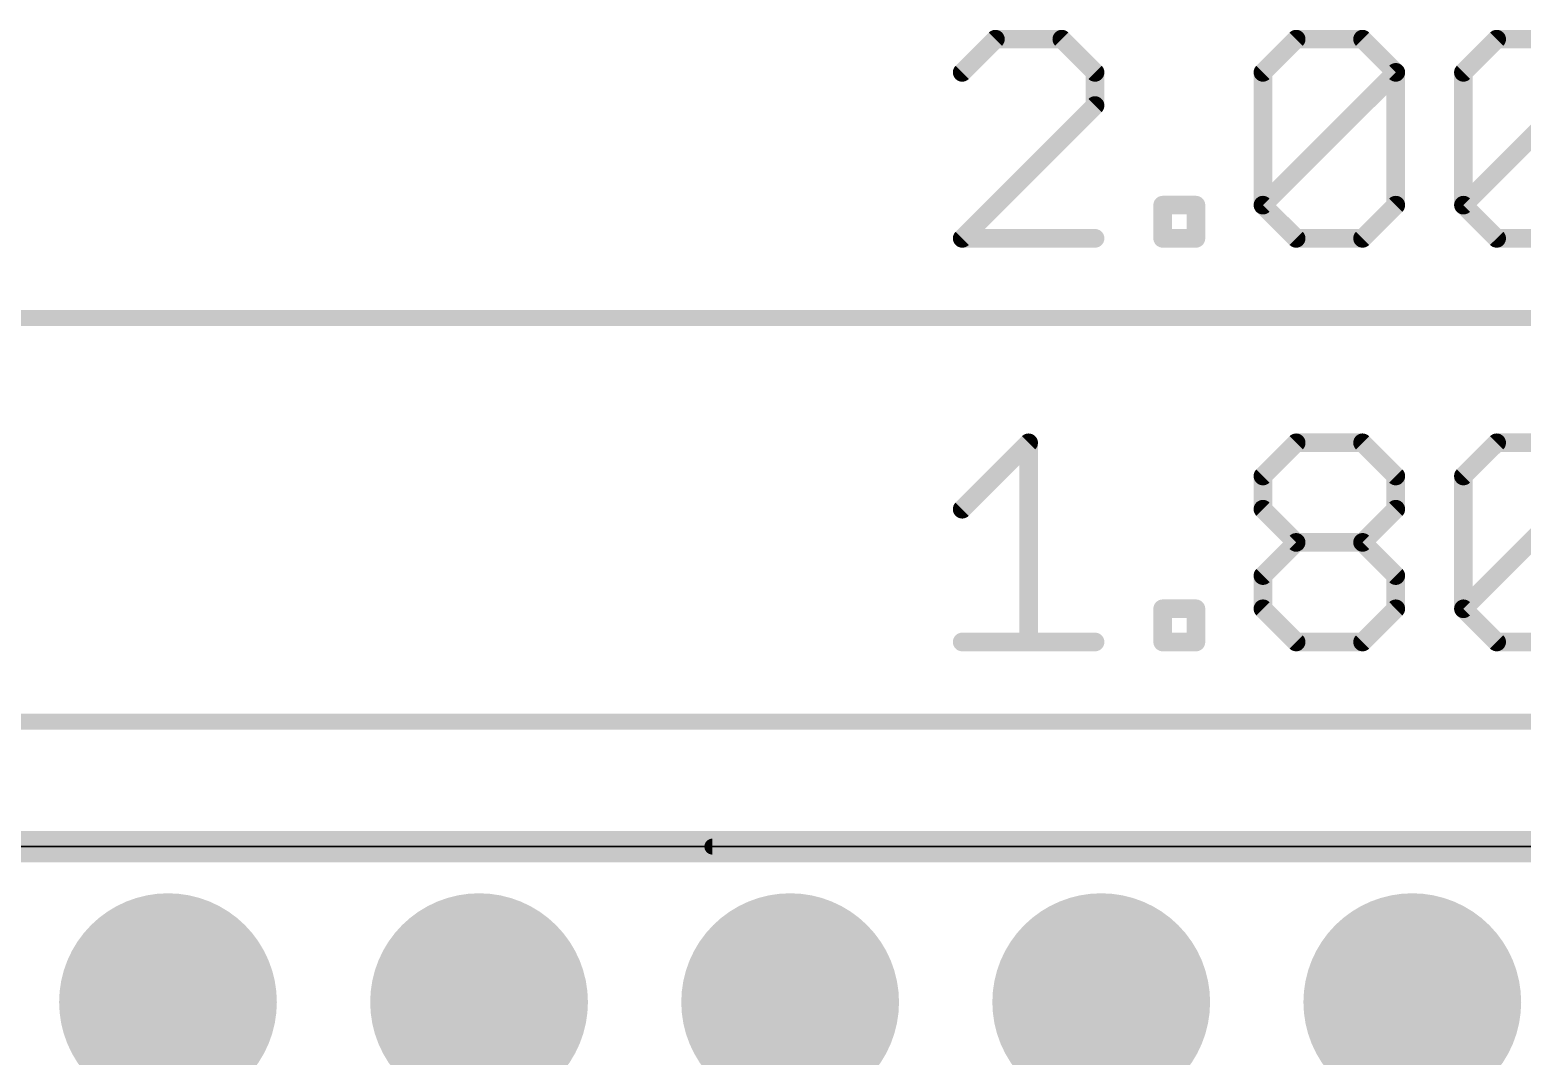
# Model space of a CAD drawing. Extents: x -8.6 to 58.7, y -9 to 29.5.
# Drawn here: x 15.38 to 27.57, y 21.15 to 29.53 of the extents above; entities that cross this region are included whole.
import ezdxf

# ---------------------------------------------------------------- set-up
doc = ezdxf.new("R2010")
doc.units = 0
for name, color, linetype in [('1', 12, 'CONTINUOUS'), ('16', 5, 'CONTINUOUS'), ('17', 110, 'CONTINUOUS'), ('20', 4, 'CONTINUOUS'), ('47', 253, 'CONTINUOUS')]:
    doc.layers.add(name, color=color, linetype=linetype)

# ---------------------------------------------------------------- blocks, each defined once
blk = doc.blocks.new('ROUNDP')
at = {"const_width": 0.5}
blk.add_lwpolyline([(0, -0.25, 1), (0, 0.25, 1), (0, -0.25)], format="xyb", dxfattribs=at)

msp = doc.modelspace()

# ---------------------------------------------------------------- linework, layer by layer
at = {"layer": '1', "const_width": 0.254}
msp.add_lwpolyline([(50.8, 22.86), (0, 22.86)], dxfattribs=at)
at = {"layer": '16'}
for points, const_width in [([(50.8, 22.86), (0, 22.86)], 0.254), ([(16.51, 21.59), (16.51, 19.05)], 0.4064), ([(19.05, 19.05), (19.05, 21.59)], 0.4064), ([(21.59, 19.05), (21.59, 21.59)], 0.4064), ([(24.13, 19.05), (24.13, 21.59)], 0.4064), ([(26.67, 21.59), (26.67, 19.05)], 0.4064)]:
    msp.add_lwpolyline(points, dxfattribs=dict(at, const_width=const_width))
at = {"layer": '16', "const_width": 0.2032}
for points in [[(16.6116, 21.59, 1), (16.4084, 21.59)], [(19.1516, 21.59, 1), (18.9484, 21.59)], [(21.6916, 21.59, 1), (21.4884, 21.59)], [(24.2316, 21.59, 1), (24.0284, 21.59)], [(26.7716, 21.59, 1), (26.5684, 21.59)]]:
    msp.add_lwpolyline(points, format="xyb", dxfattribs=at)
at = {"layer": '20'}
for p, q in [((2.54, 22.86), (48.26, 22.86)), ((48.26, 22.86), (2.54, 22.86))]:
    msp.add_line(p, q, dxfattribs=at)
at = {"layer": '47'}
for points, const_width in [([(23.266, 29.4557), (22.9948, 29.1845)], 0.1524), ([(23.8083, 29.4557), (23.266, 29.4557)], 0.1524), ([(24.0795, 29.1845), (23.8083, 29.4557)], 0.1524), ([(25.4505, 29.1845), (25.7217, 29.4557)], 0.1524), ([(25.7217, 29.4557), (26.264, 29.4557)], 0.1524), ([(26.264, 29.4557), (26.5352, 29.1845)], 0.1524), ([(27.0877, 29.1845), (27.3589, 29.4557)], 0.1524), ([(27.3589, 29.4557), (27.9012, 29.4557)], 0.1524), ([(24.0795, 28.9134), (24.0795, 29.1845)], 0.1524), ([(25.4505, 28.0999), (25.4505, 29.1845)], 0.1524), ([(25.4505, 28.0999), (26.5352, 29.1845)], 0.1524), ([(26.5352, 29.1845), (26.5352, 28.0999)], 0.1524), ([(27.0877, 28.0999), (27.0877, 29.1845)], 0.1524), ([(27.0877, 28.0999), (28.1724, 29.1845)], 0.1524), ([(22.9948, 27.8287), (24.0795, 28.9134)], 0.1524), ([(24.632, 27.8287), (24.632, 28.0999)], 0.1524), ([(24.632, 28.0999), (24.9031, 28.0999)], 0.1524), ([(24.9031, 28.0999), (24.9031, 27.8287)], 0.1524), ([(25.7217, 27.8287), (25.4505, 28.0999)], 0.1524), ([(26.5352, 28.0999), (26.264, 27.8287)], 0.1524), ([(27.3589, 27.8287), (27.0877, 28.0999)], 0.1524), ([(24.0795, 27.8287), (22.9948, 27.8287)], 0.1524), ([(24.9031, 27.8287), (24.632, 27.8287)], 0.1524), ([(26.264, 27.8287), (25.7217, 27.8287)], 0.1524), ([(27.9012, 27.8287), (27.3589, 27.8287)], 0.1524), ([(0.065, 27.178), (50.735, 27.178)], 0.13), ([(22.9948, 25.6163), (23.5371, 26.1586)], 0.1524), ([(23.5371, 26.1586), (23.5371, 24.5316)], 0.1524), ([(25.4505, 25.8874), (25.7217, 26.1586)], 0.1524), ([(25.7217, 26.1586), (26.264, 26.1586)], 0.1524), ([(26.264, 26.1586), (26.5352, 25.8874)], 0.1524), ([(27.0877, 25.8874), (27.3589, 26.1586)], 0.1524), ([(27.3589, 26.1586), (27.9012, 26.1586)], 0.1524), ([(25.4505, 25.6163), (25.4505, 25.8874)], 0.1524), ([(26.5352, 25.8874), (26.5352, 25.6163)], 0.1524), ([(27.0877, 24.8028), (27.0877, 25.8874)], 0.1524), ([(27.0877, 24.8028), (28.1724, 25.8874)], 0.1524), ([(25.7217, 25.3451), (25.4505, 25.6163)], 0.1524), ([(26.5352, 25.6163), (26.264, 25.3451)], 0.1524), ([(25.4505, 25.0739), (25.7217, 25.3451)], 0.1524), ([(25.7217, 25.3451), (26.264, 25.3451)], 0.1524), ([(26.264, 25.3451), (26.5352, 25.0739)], 0.1524), ([(25.4505, 24.8028), (25.4505, 25.0739)], 0.1524), ([(26.5352, 25.0739), (26.5352, 24.8028)], 0.1524), ([(24.632, 24.5316), (24.632, 24.8028)], 0.1524), ([(24.632, 24.8028), (24.9031, 24.8028)], 0.1524), ([(24.9031, 24.8028), (24.9031, 24.5316)], 0.1524), ([(25.7217, 24.5316), (25.4505, 24.8028)], 0.1524), ([(26.5352, 24.8028), (26.264, 24.5316)], 0.1524), ([(27.3589, 24.5316), (27.0877, 24.8028)], 0.1524), ([(22.9948, 24.5316), (24.0795, 24.5316)], 0.1524), ([(24.9031, 24.5316), (24.632, 24.5316)], 0.1524), ([(26.264, 24.5316), (25.7217, 24.5316)], 0.1524), ([(27.9012, 24.5316), (27.3589, 24.5316)], 0.1524), ([(2.605, 23.8809), (48.195, 23.8809)], 0.13), ([(20.955, 22.86), (58.592, 22.86)], 0.13)]:
    msp.add_lwpolyline(points, dxfattribs=dict(at, const_width=const_width))
for points, const_width in [([(23.266, 29.4938, 1), (23.266, 29.4176)], 0.0762), ([(23.2929, 29.4287, 1), (23.239, 29.4826)], 0.0762), ([(23.8352, 29.4826, 1), (23.7814, 29.4287)], 0.0762), ([(23.8083, 29.4176, 1), (23.8083, 29.4938)], 0.0762), ([(25.7217, 29.4938, 1), (25.7217, 29.4176)], 0.0762), ([(25.7486, 29.4287, 1), (25.6948, 29.4826)], 0.0762), ([(26.291, 29.4826, 1), (26.2371, 29.4287)], 0.0762), ([(26.264, 29.4176, 1), (26.264, 29.4938)], 0.0762), ([(27.3589, 29.4938, 1), (27.3589, 29.4176)], 0.0762), ([(27.3858, 29.4287, 1), (27.3319, 29.4826)], 0.0762), ([(22.9679, 29.2115, 1), (23.0218, 29.1576)], 0.0762), ([(24.1176, 29.1845, 1), (24.0414, 29.1845)], 0.0762), ([(24.0525, 29.1576, 1), (24.1064, 29.2115)], 0.0762), ([(25.4886, 29.1845, 1), (25.4124, 29.1845)], 0.0762), ([(25.4236, 29.2115, 1), (25.4775, 29.1576)], 0.0762), ([(26.5733, 29.1845, 1), (26.4971, 29.1845)], 0.0762), ([(26.5621, 29.1576, 1), (26.5083, 29.2115)], 0.0762), ([(26.5083, 29.1576, 1), (26.5621, 29.2115)], 0.0762), ([(27.1258, 29.1845, 1), (27.0496, 29.1845)], 0.0762), ([(27.0608, 29.2115, 1), (27.1146, 29.1576)], 0.0762), ([(24.0414, 28.9134, 1), (24.1176, 28.9134)], 0.0762), ([(24.1064, 28.8864, 1), (24.0525, 28.9403)], 0.0762), ([(24.6701, 28.0999, 1), (24.5939, 28.0999)], 0.0762), ([(24.632, 28.138, 1), (24.632, 28.0618)], 0.0762), ([(24.9412, 28.0999, 1), (24.865, 28.0999)], 0.0762), ([(24.9031, 28.0618, 1), (24.9031, 28.138)], 0.0762), ([(25.4775, 28.1268, 1), (25.4236, 28.0729)], 0.0762), ([(25.4236, 28.1268, 1), (25.4775, 28.0729)], 0.0762), ([(26.5621, 28.0729, 1), (26.5083, 28.1268)], 0.0762), ([(27.1146, 28.1268, 1), (27.0608, 28.0729)], 0.0762), ([(27.0608, 28.1268, 1), (27.1146, 28.0729)], 0.0762), ([(25.4124, 28.0999, 1), (25.4886, 28.0999)], 0.0762), ([(26.4971, 28.0999, 1), (26.5733, 28.0999)], 0.0762), ([(27.0496, 28.0999, 1), (27.1258, 28.0999)], 0.0762), ([(22.9948, 27.8668, 1), (22.9948, 27.7906)], 0.0762), ([(24.0795, 27.7906, 1), (24.0795, 27.8668)], 0.0762), ([(24.632, 27.8668, 1), (24.632, 27.7906)], 0.0762), ([(24.9031, 27.7906, 1), (24.9031, 27.8668)], 0.0762), ([(25.7217, 27.8668, 1), (25.7217, 27.7906)], 0.0762), ([(26.264, 27.7906, 1), (26.264, 27.8668)], 0.0762), ([(27.3589, 27.8668, 1), (27.3589, 27.7906)], 0.0762), ([(22.9679, 27.8556, 1), (23.0218, 27.8018)], 0.0762), ([(24.5939, 27.8287, 1), (24.6701, 27.8287)], 0.0762), ([(24.865, 27.8287, 1), (24.9412, 27.8287)], 0.0762), ([(25.6948, 27.8018, 1), (25.7486, 27.8556)], 0.0762), ([(26.2371, 27.8556, 1), (26.291, 27.8018)], 0.0762), ([(27.3319, 27.8018, 1), (27.3858, 27.8556)], 0.0762), ([(23.5752, 26.1586, 1), (23.499, 26.1586)], 0.0762), ([(23.5641, 26.1317, 1), (23.5102, 26.1855)], 0.0762), ([(25.7217, 26.1967, 1), (25.7217, 26.1205)], 0.0762), ([(25.7486, 26.1317, 1), (25.6948, 26.1855)], 0.0762), ([(26.291, 26.1855, 1), (26.2371, 26.1317)], 0.0762), ([(26.264, 26.1205, 1), (26.264, 26.1967)], 0.0762), ([(27.3589, 26.1967, 1), (27.3589, 26.1205)], 0.0762), ([(27.3858, 26.1317, 1), (27.3319, 26.1855)], 0.0762), ([(25.4886, 25.8874, 1), (25.4124, 25.8874)], 0.0762), ([(26.5733, 25.8874, 1), (26.4971, 25.8874)], 0.0762), ([(27.1258, 25.8874, 1), (27.0496, 25.8874)], 0.0762), ([(25.4236, 25.9144, 1), (25.4775, 25.8605)], 0.0762), ([(26.5083, 25.8605, 1), (26.5621, 25.9144)], 0.0762), ([(27.0608, 25.9144, 1), (27.1146, 25.8605)], 0.0762), ([(22.9679, 25.6432, 1), (23.0218, 25.5893)], 0.0762), ([(25.4775, 25.6432, 1), (25.4236, 25.5893)], 0.0762), ([(25.4124, 25.6163, 1), (25.4886, 25.6163)], 0.0762), ([(26.4971, 25.6163, 1), (26.5733, 25.6163)], 0.0762), ([(26.5621, 25.5893, 1), (26.5083, 25.6432)], 0.0762), ([(25.7217, 25.3832, 1), (25.7217, 25.307)], 0.0762), ([(25.7486, 25.3182, 1), (25.6948, 25.372)], 0.0762), ([(25.6948, 25.3182, 1), (25.7486, 25.372)], 0.0762), ([(26.291, 25.372, 1), (26.2371, 25.3182)], 0.0762), ([(26.2371, 25.372, 1), (26.291, 25.3182)], 0.0762), ([(26.264, 25.307, 1), (26.264, 25.3832)], 0.0762), ([(25.4886, 25.0739, 1), (25.4124, 25.0739)], 0.0762), ([(25.4236, 25.1009, 1), (25.4775, 25.047)], 0.0762), ([(26.5733, 25.0739, 1), (26.4971, 25.0739)], 0.0762), ([(26.5083, 25.047, 1), (26.5621, 25.1009)], 0.0762), ([(24.6701, 24.8028, 1), (24.5939, 24.8028)], 0.0762), ([(24.632, 24.8409, 1), (24.632, 24.7647)], 0.0762), ([(24.9412, 24.8028, 1), (24.865, 24.8028)], 0.0762), ([(24.9031, 24.7647, 1), (24.9031, 24.8409)], 0.0762), ([(25.4775, 24.8297, 1), (25.4236, 24.7758)], 0.0762), ([(26.5621, 24.7758, 1), (26.5083, 24.8297)], 0.0762), ([(27.1146, 24.8297, 1), (27.0608, 24.7758)], 0.0762), ([(27.0608, 24.8297, 1), (27.1146, 24.7758)], 0.0762), ([(25.4124, 24.8028, 1), (25.4886, 24.8028)], 0.0762), ([(26.4971, 24.8028, 1), (26.5733, 24.8028)], 0.0762), ([(27.0496, 24.8028, 1), (27.1258, 24.8028)], 0.0762), ([(22.9948, 24.5697, 1), (22.9948, 24.4935)], 0.0762), ([(23.499, 24.5316, 1), (23.5752, 24.5316)], 0.0762), ([(24.0795, 24.4935, 1), (24.0795, 24.5697)], 0.0762), ([(24.632, 24.5697, 1), (24.632, 24.4935)], 0.0762), ([(24.5939, 24.5316, 1), (24.6701, 24.5316)], 0.0762), ([(24.865, 24.5316, 1), (24.9412, 24.5316)], 0.0762), ([(24.9031, 24.4935, 1), (24.9031, 24.5697)], 0.0762), ([(25.7217, 24.5697, 1), (25.7217, 24.4935)], 0.0762), ([(25.6948, 24.5047, 1), (25.7486, 24.5586)], 0.0762), ([(26.2371, 24.5586, 1), (26.291, 24.5047)], 0.0762), ([(26.264, 24.4935, 1), (26.264, 24.5697)], 0.0762), ([(27.3589, 24.5697, 1), (27.3589, 24.4935)], 0.0762), ([(27.3319, 24.5047, 1), (27.3858, 24.5586)], 0.0762), ([(20.955, 22.8925, 1), (20.955, 22.8275)], 0.065)]:
    msp.add_lwpolyline(points, format="xyb", dxfattribs=dict(at, const_width=const_width))

# ---------------------------------------------------------------- block references
at = {"layer": '17', "xscale": 1.778, "yscale": 1.778}
for p in [(16.51, 21.59), (16.51, 21.59), (19.05, 21.59), (19.05, 21.59), (21.59, 21.59), (21.59, 21.59), (24.13, 21.59), (24.13, 21.59), (26.67, 21.59), (26.67, 21.59)]:
    msp.add_blockref('ROUNDP', p, dxfattribs=at)

doc.saveas('drawing.dxf')
